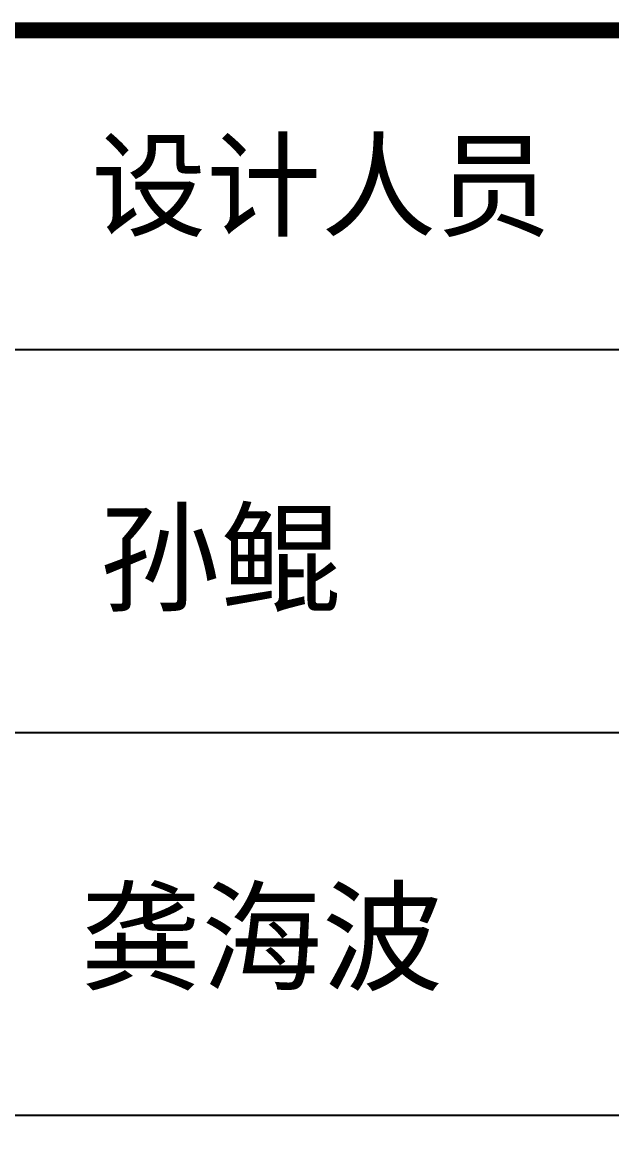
# Model space of a CAD drawing. Extents: x -17471 to 313636, y -71590 to 757901.
# Drawn here: x 308717 to 310556, y 315143 to 318634 of the extents above; entities that cross this region are included whole.
import ezdxf

# ---------------------------------------------------------------- set-up
doc = ezdxf.new("R2010")
doc.units = 0
doc.header["$LTSCALE"] = 1000
doc.header["$MEASUREMENT"] = 0
doc.layers.add('1505', color=2, linetype='Continuous')
doc.layers.add('图框', color=7, linetype='Continuous')
doc.styles.add('STYLE-黑体', font='simhei.ttf')

# ---------------------------------------------------------------- blocks, each defined once
blk = doc.blocks.new('A$C12B23ACB')
at = {"layer": '图框', "color": 4, "style": 'STYLE-黑体'}
for s, p in [('孙鲲', (508.8, -1183)), ('龚海波', (420.2, -2956.9))]:
    blk.add_text(s, height=414.14, dxfattribs=at).set_placement(p)
blk = doc.blocks.new('结构图签1')
at = {"layer": '图框', "color": 0}
for p, q in [((333761.4, 48652.6), (339770.6, 48652.6)), ((333761.4, 48652.6), (339770.6, 48652.6)), ((333761.4, 47457.4), (339770.6, 47457.4)), ((333761.4, 46262.2), (339770.6, 46262.2))]:
    blk.add_line(p, q, dxfattribs=at)
at = {"layer": '图框', "color": 0, "const_width": 50}
blk.add_lwpolyline([(333761.4, 49648.6), (339770.6, 49648.6), (339770.6, 39489.4), (333761.4, 39489.4)], close=True, dxfattribs=at)
at = {"layer": '1505', "xscale": 0.667, "yscale": 0.667, "zscale": 0.667}
blk.add_blockref('A$C12B23ACB', (335753.4, 48652.6), dxfattribs=at)
at = {"layer": '图框', "color": 0, "style": 'STYLE-黑体'}
blk.add_text('设计人员', height=262.94, dxfattribs=at).set_placement((336067.2, 49033.4))

msp = doc.modelspace()

# ---------------------------------------------------------------- block references
msp.add_blockref('结构图签1', (-27134.7, 268960.3))

doc.saveas('drawing.dxf')
